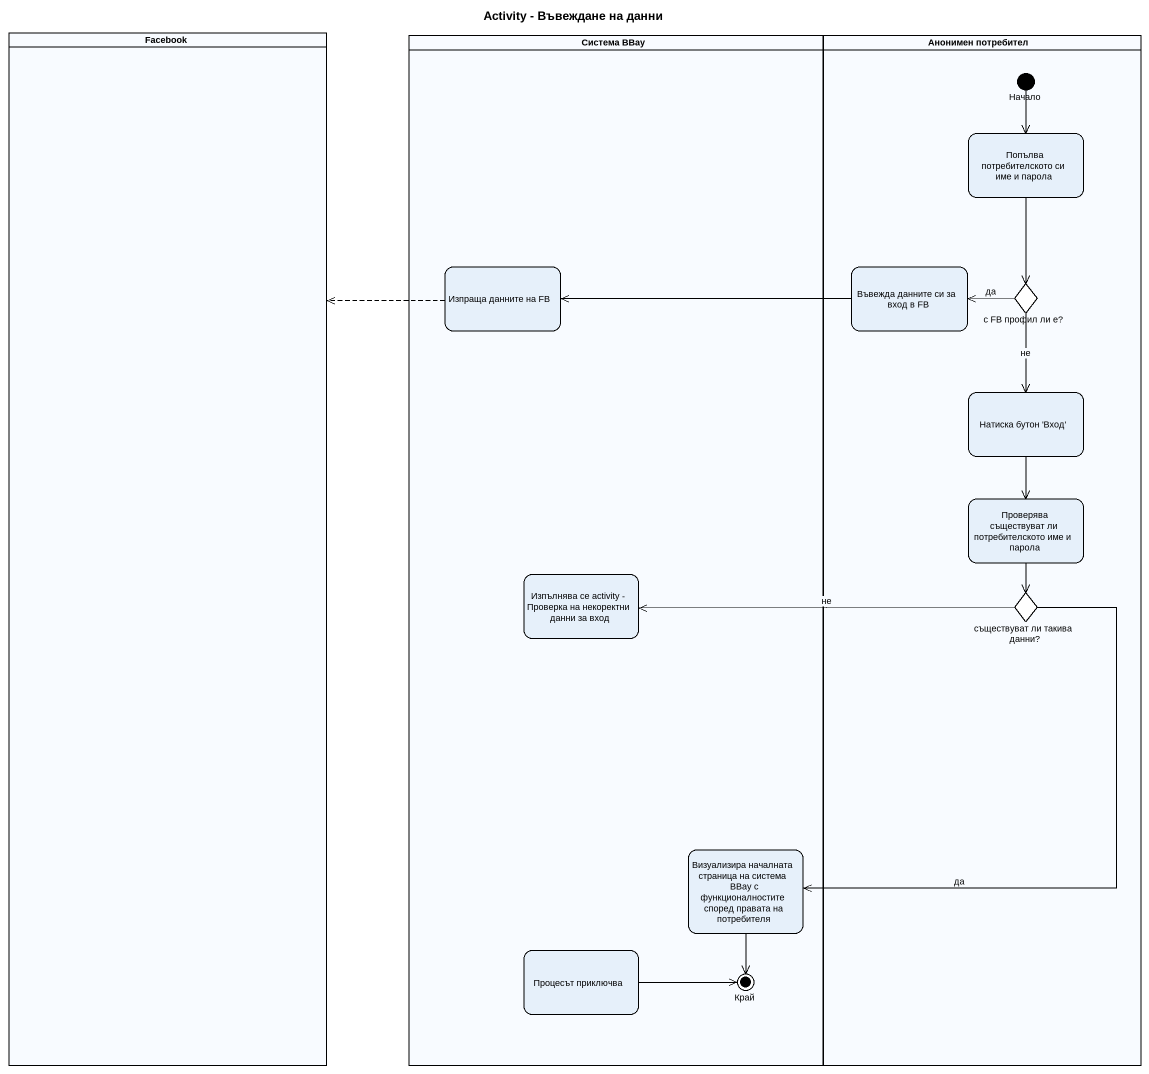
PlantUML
@startuml
title Activity - Въвеждане на данни
hide empty description
state Facebook <<partition>>
state "Система BBay" as Система_BBay <<partition>> {
  state "Изпраща данните на FB" as Изпраща_данните_на_FB
  state "Изпълнява се activity - Проверка на некоректни данни за вход" as Изпълнява_се_activity
  state "Визуализира началната страница на система BBay с функционалностите според правата на потребителя" as Визуализира_началната
  state "Процесът приключва" as Процесът_приключва
  state Край <<end>>
}
state "Анонимен потребител" as Анонимен_потребител <<partition>> {
  state Начало <<start>>
  state "Попълва потребителското си име и парола" as Попълва_потребителското_си
  state "Въвежда данните си за вход в FB" as Въвежда_данните_си_за_вход
  state "с FB профил ли е?" as с_FB_профил_ли_е <<choice>>
  state "Натиска бутон 'Вход'" as Натиска_бутон_Вход
  state "Проверява съществуват ли потребителското име и парола" as Проверява_съществуват_ли
  state "съществуват ли такива данни?" as съществуват_ли_такива_данни <<choice>>
}
Начало --> Попълва_потребителското_си
Попълва_потребителското_си --> с_FB_профил_ли_е
Изпраща_данните_на_FB -[dashed]-> Facebook
Въвежда_данните_си_за_вход -left-> Изпраща_данните_на_FB
с_FB_профил_ли_е -left-> Въвежда_данните_си_за_вход : да
с_FB_профил_ли_е --> Натиска_бутон_Вход : не
Натиска_бутон_Вход --> Проверява_съществуват_ли
Проверява_съществуват_ли --> съществуват_ли_такива_данни
съществуват_ли_такива_данни -left-> Изпълнява_се_activity : не
съществуват_ли_такива_данни --> Визуализира_началната : да
Визуализира_началната --> Край
Процесът_приключва -right-> Край
@enduml
